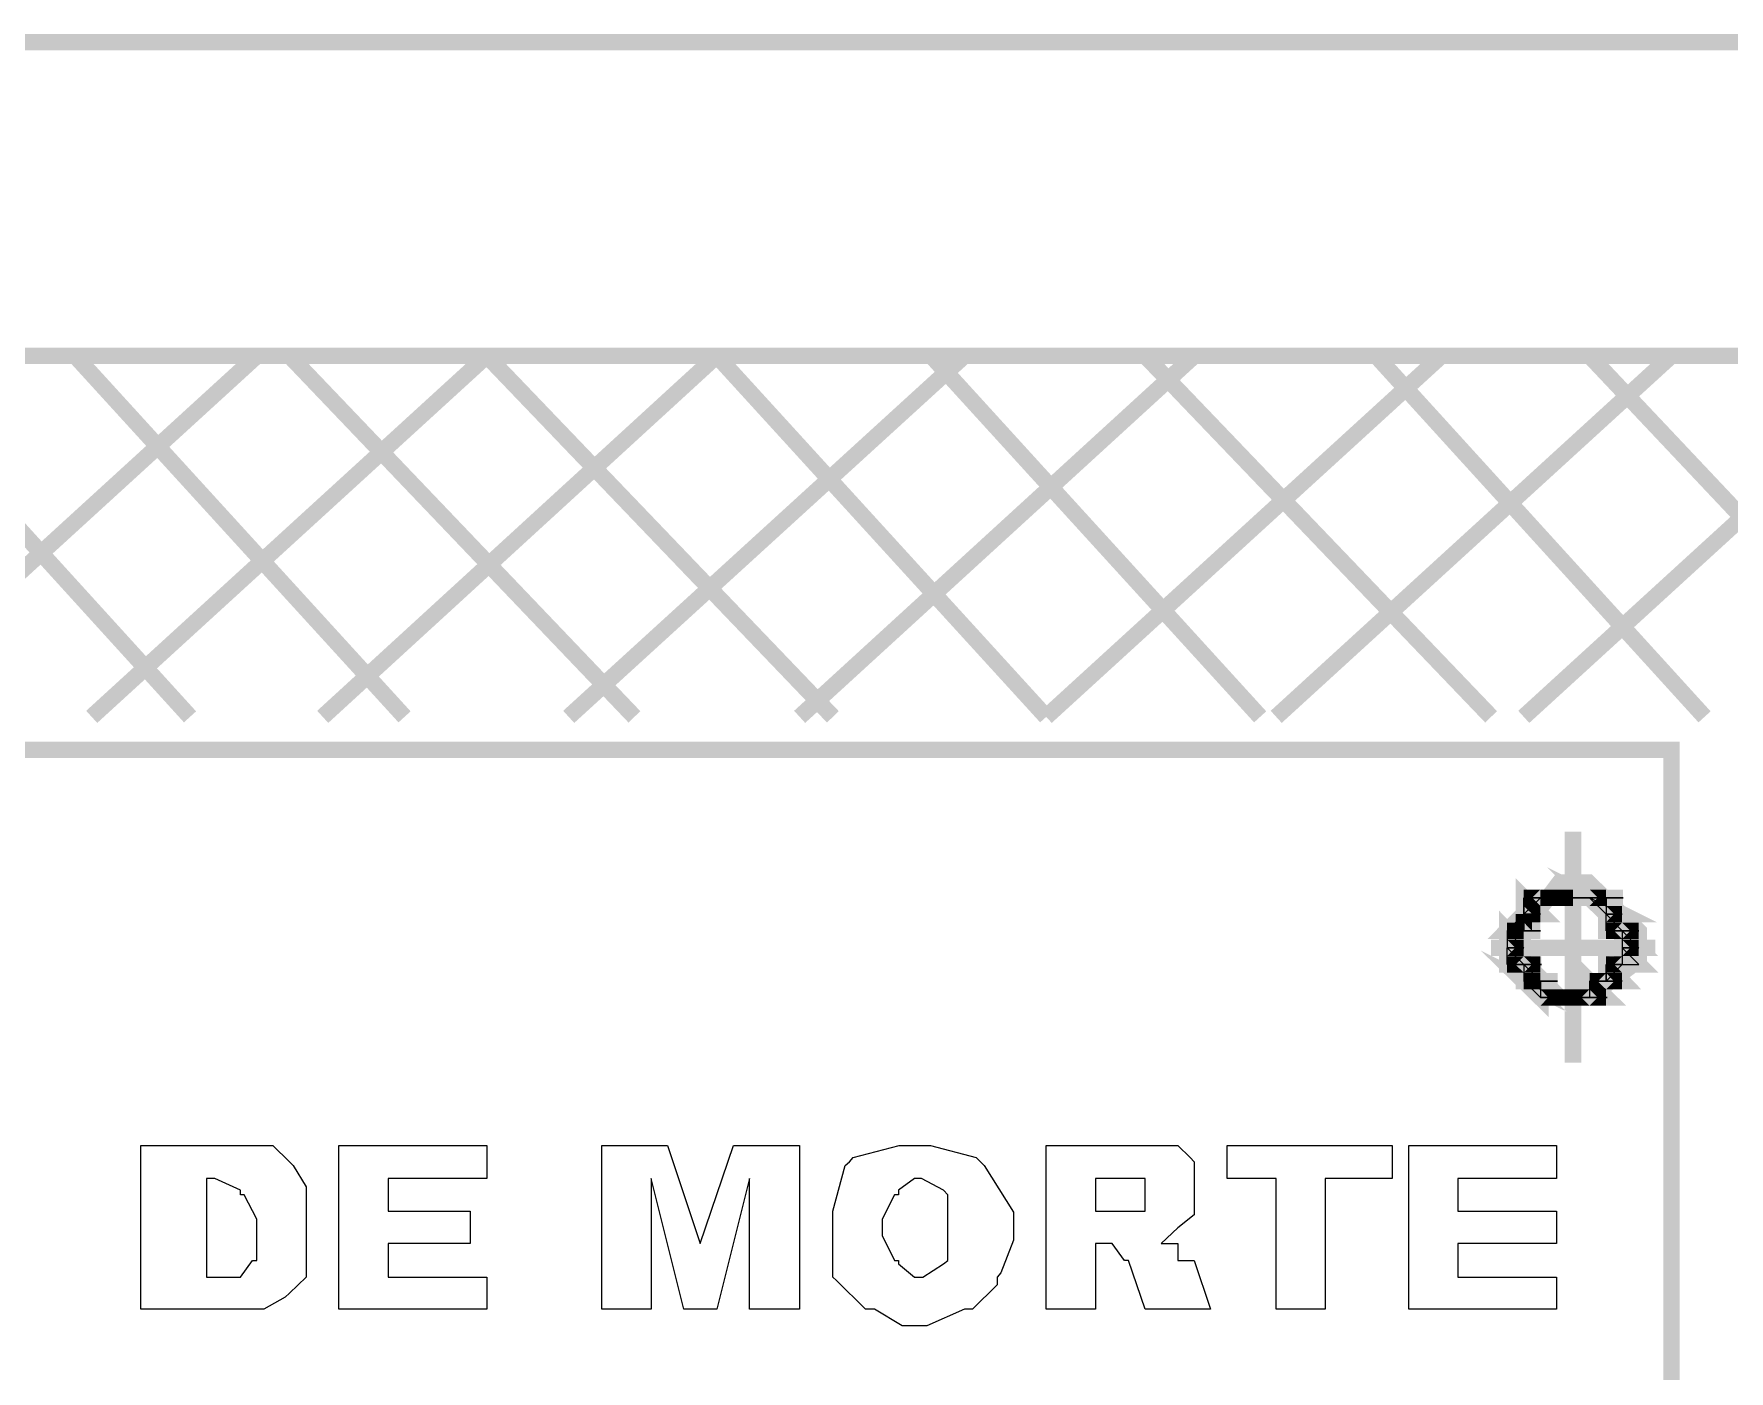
# Model space of a CAD drawing. Header units: metres. Extents: x 3290 to 4536, y 1562 to 1983.
# Drawn here: x 4030.163 to 4032.529, y 1703.191 to 1705.056 of the extents above; entities that cross this region are included whole.
import ezdxf

# ---------------------------------------------------------------- set-up
doc = ezdxf.new("R2010")
doc.units = ezdxf.units.M
doc.layers.add('C00-00-00-BLACK', color=7, linetype='Continuous')
doc.layers.add('CFF-00-00', color=1, linetype='Continuous')

msp = doc.modelspace()

# ---------------------------------------------------------------- linework, layer by layer
at = {"layer": 'C00-00-00-BLACK', "const_width": 0.0229}
for points in [[(4034.9055, 1705.045), (4025.9029, 1705.045)], [(4034.4705, 1704.6074), (4026.3387, 1704.6074)], [(4029.9225, 1704.1037), (4030.474, 1704.6074)], [(4030.3806, 1704.1037), (4029.9225, 1704.6074)], [(4030.68, 1704.1037), (4030.2202, 1704.6074)], [(4030.2434, 1704.1037), (4030.7948, 1704.6074)], [(4031.0008, 1704.1037), (4030.5195, 1704.6074)], [(4030.5658, 1704.1037), (4031.1158, 1704.6074)], [(4031.2778, 1704.1037), (4030.7948, 1704.6074)], [(4030.9091, 1704.1037), (4031.4614, 1704.6074)], [(4031.5755, 1704.1037), (4031.1158, 1704.6074)], [(4031.2314, 1704.1037), (4031.7822, 1704.6074)], [(4031.8741, 1704.1037), (4031.415, 1704.6074)], [(4031.5755, 1704.1037), (4032.1271, 1704.6074)], [(4032.1964, 1704.1037), (4031.7136, 1704.6074)], [(4031.8965, 1704.1037), (4032.448, 1704.6074)], [(4032.4943, 1704.1037), (4032.0359, 1704.6074)], [(4032.242, 1704.1037), (4032.7934, 1704.6074)], [(4033.069, 1703.8286), (4032.3338, 1704.6074)], [(4032.3107, 1703.9434), (4032.3107, 1703.6212)], [(4032.1964, 1703.7815), (4032.4255, 1703.7815)]]:
    msp.add_lwpolyline(points, dxfattribs=at)
for points in [[(4028.5433, 1701.1652), (4032.448, 1701.1652), (4032.448, 1704.0577), (4028.5433, 1704.0577), (4028.5433, 1701.1652)], [(4032.3569, 1703.8286), (4032.3792, 1703.8286), (4032.3338, 1703.8514), (4032.3569, 1703.8286)], [(4032.4024, 1703.7815), (4032.4024, 1703.8048), (4032.3322, 1703.8725), (4032.3091, 1703.8725), (4032.2919, 1703.8725), (4032.2405, 1703.8048), (4032.2405, 1703.7815), (4032.2405, 1703.7642), (4032.2919, 1703.7122), (4032.3091, 1703.7122), (4032.3322, 1703.7122), (4032.4024, 1703.7642), (4032.4024, 1703.7815)], [(4032.4024, 1703.7815), (4032.4024, 1703.8048), (4032.3322, 1703.8725), (4032.3091, 1703.8725), (4032.2919, 1703.8725), (4032.2405, 1703.8048), (4032.2405, 1703.7815), (4032.2405, 1703.7642), (4032.2919, 1703.7122), (4032.3091, 1703.7122), (4032.3322, 1703.7122), (4032.4024, 1703.7642), (4032.4024, 1703.7815)], [(4032.4024, 1703.7815), (4032.4024, 1703.8048), (4032.3322, 1703.8725), (4032.3091, 1703.8725), (4032.2919, 1703.8725), (4032.2405, 1703.8048), (4032.2405, 1703.7815), (4032.2405, 1703.7642), (4032.2919, 1703.7122), (4032.3091, 1703.7122), (4032.3322, 1703.7122), (4032.4024, 1703.7642), (4032.4024, 1703.7815)], [(4032.242, 1703.8286), (4032.2652, 1703.8286), (4032.242, 1703.8514), (4032.242, 1703.8286)], [(4032.2652, 1703.8514), (4032.242, 1703.8514), (4032.2652, 1703.8514), (4032.2652, 1703.8514)], [(4032.242, 1703.8514), (4032.2652, 1703.8514), (4032.2875, 1703.8514), (4032.242, 1703.8514)], [(4032.2652, 1703.8514), (4032.2875, 1703.8514), (4032.242, 1703.8514), (4032.2652, 1703.8514)], [(4032.242, 1703.8286), (4032.242, 1703.8514), (4032.2652, 1703.8514), (4032.242, 1703.8286)], [(4032.2875, 1703.8514), (4032.2652, 1703.8514), (4032.2875, 1703.8514), (4032.2875, 1703.8514)], [(4032.2652, 1703.8514), (4032.2652, 1703.8514)], [(4032.2652, 1703.8514), (4032.2875, 1703.8514), (4032.3107, 1703.8514), (4032.2652, 1703.8514)], [(4032.2652, 1703.8514), (4032.2875, 1703.8514), (4032.2875, 1703.8514), (4032.2652, 1703.8514)], [(4032.2652, 1703.8514), (4032.2875, 1703.8514), (4032.2875, 1703.8514), (4032.2652, 1703.8514)], [(4032.2652, 1703.8514), (4032.2875, 1703.8514), (4032.2875, 1703.8514), (4032.2652, 1703.8514)], [(4032.2875, 1703.8514), (4032.3107, 1703.8514), (4032.3107, 1703.8514), (4032.2875, 1703.8514)], [(4032.2875, 1703.8514), (4032.3107, 1703.8514), (4032.3107, 1703.8514), (4032.2875, 1703.8514)], [(4032.2875, 1703.8514), (4032.3107, 1703.8514), (4032.3107, 1703.8514), (4032.2875, 1703.8514)], [(4032.2875, 1703.8514), (4032.3107, 1703.8514), (4032.3107, 1703.8514), (4032.2875, 1703.8514)], [(4032.2875, 1703.8514), (4032.3107, 1703.8514), (4032.3338, 1703.8514), (4032.2875, 1703.8514)], [(4032.3107, 1703.8514), (4032.3338, 1703.8514), (4032.2875, 1703.8514), (4032.3107, 1703.8514)], [(4032.3107, 1703.8514), (4032.2875, 1703.8514), (4032.3107, 1703.8514)], [(4032.2875, 1703.8514), (4032.3107, 1703.8514), (4032.3338, 1703.8514), (4032.2875, 1703.8514)], [(4032.3107, 1703.8514), (4032.3338, 1703.8514), (4032.2875, 1703.8514), (4032.3107, 1703.8514)], [(4032.2875, 1703.8514), (4032.2875, 1703.8514)], [(4032.3107, 1703.8514), (4032.3353, 1703.8514), (4032.3584, 1703.8514), (4032.3107, 1703.8514)], [(4032.3353, 1703.8514), (4032.3584, 1703.8514), (4032.3107, 1703.8514), (4032.3353, 1703.8514)], [(4032.3107, 1703.8514), (4032.3353, 1703.8514), (4032.3584, 1703.8514), (4032.3107, 1703.8514)], [(4032.3353, 1703.8514), (4032.3584, 1703.8514), (4032.3107, 1703.8514), (4032.3353, 1703.8514)], [(4032.3569, 1703.8286), (4032.3338, 1703.8514), (4032.3569, 1703.8514), (4032.3569, 1703.8286)], [(4032.3338, 1703.8514), (4032.3569, 1703.8514), (4032.3569, 1703.8514), (4032.3338, 1703.8514)], [(4032.3338, 1703.8514), (4032.3569, 1703.8514), (4032.3569, 1703.8514), (4032.3338, 1703.8514)], [(4032.3338, 1703.8514), (4032.3569, 1703.8514), (4032.3569, 1703.8514), (4032.3338, 1703.8514)], [(4032.3338, 1703.8514), (4032.3569, 1703.8514), (4032.3569, 1703.8514), (4032.3338, 1703.8514)], [(4032.3338, 1703.8514), (4032.3584, 1703.8514), (4032.3807, 1703.8514), (4032.3338, 1703.8514)], [(4032.3584, 1703.8514), (4032.3807, 1703.8514), (4032.3338, 1703.8514), (4032.3584, 1703.8514)], [(4032.242, 1703.8286), (4032.242, 1703.8053), (4032.2188, 1703.8053), (4032.242, 1703.8286)], [(4032.242, 1703.8286), (4032.2652, 1703.8286), (4032.2652, 1703.8286), (4032.242, 1703.8286)], [(4032.242, 1703.8286), (4032.2652, 1703.8286), (4032.2652, 1703.8286), (4032.242, 1703.8286)], [(4032.242, 1703.8286), (4032.2652, 1703.8286), (4032.2652, 1703.8286), (4032.242, 1703.8286)], [(4032.242, 1703.8286), (4032.2652, 1703.8286), (4032.2652, 1703.8286), (4032.242, 1703.8286)], [(4032.242, 1703.8286), (4032.2652, 1703.8286), (4032.2652, 1703.8286), (4032.242, 1703.8286)], [(4032.242, 1703.8286), (4032.2652, 1703.8286), (4032.2652, 1703.8286), (4032.242, 1703.8286)], [(4032.242, 1703.8053), (4032.242, 1703.8286), (4032.242, 1703.8053)], [(4032.3569, 1703.8286), (4032.3792, 1703.8053), (4032.3569, 1703.8053), (4032.3569, 1703.8286)], [(4032.3569, 1703.8286), (4032.3792, 1703.8286), (4032.3792, 1703.8286), (4032.3569, 1703.8286)], [(4032.3569, 1703.8286), (4032.3792, 1703.8286), (4032.3792, 1703.8286), (4032.3569, 1703.8286)], [(4032.3569, 1703.8286), (4032.3792, 1703.8286), (4032.3792, 1703.8286), (4032.3569, 1703.8286)], [(4032.3569, 1703.8286), (4032.3792, 1703.8286), (4032.3792, 1703.8286), (4032.3569, 1703.8286)], [(4032.3569, 1703.8286), (4032.3792, 1703.8286), (4032.3792, 1703.8286), (4032.3569, 1703.8286)], [(4032.3569, 1703.8286), (4032.3792, 1703.8286), (4032.3792, 1703.8286), (4032.3569, 1703.8286)], [(4032.3792, 1703.8053), (4032.3569, 1703.8286), (4032.3792, 1703.8053)], [(4032.2188, 1703.8053), (4032.2188, 1703.7815), (4032.242, 1703.7815), (4032.2188, 1703.8053)], [(4032.2188, 1703.7815), (4032.242, 1703.7815), (4032.2188, 1703.8053), (4032.2188, 1703.7815)], [(4032.242, 1703.8053), (4032.2188, 1703.8053), (4032.242, 1703.8053)], [(4032.2188, 1703.8053), (4032.242, 1703.8053), (4032.2652, 1703.8053), (4032.2188, 1703.8053)], [(4032.2188, 1703.8053), (4032.2188, 1703.8053)], [(4032.2188, 1703.8053), (4032.242, 1703.8053), (4032.2652, 1703.8053), (4032.2188, 1703.8053)], [(4032.2188, 1703.8053), (4032.242, 1703.8053), (4032.242, 1703.8053), (4032.2188, 1703.8053)], [(4032.2188, 1703.8053), (4032.242, 1703.8053), (4032.242, 1703.8053), (4032.2188, 1703.8053)], [(4032.3792, 1703.8053), (4032.3569, 1703.8053), (4032.3792, 1703.8053)], [(4032.3569, 1703.8053), (4032.3792, 1703.8053), (4032.4024, 1703.8053), (4032.3569, 1703.8053)], [(4032.3792, 1703.8053), (4032.3792, 1703.7815), (4032.4024, 1703.7815), (4032.3792, 1703.8053)], [(4032.3792, 1703.7815), (4032.4024, 1703.7815), (4032.3792, 1703.8053), (4032.3792, 1703.7815)], [(4032.3792, 1703.8053), (4032.4024, 1703.8053), (4032.4024, 1703.8053), (4032.3792, 1703.8053)], [(4032.3792, 1703.8053), (4032.4024, 1703.8053), (4032.4024, 1703.8053), (4032.3792, 1703.8053)], [(4032.3792, 1703.8053), (4032.4024, 1703.8053), (4032.4024, 1703.8053), (4032.3792, 1703.8053)], [(4032.3792, 1703.8053), (4032.4024, 1703.8053), (4032.4024, 1703.8053), (4032.3792, 1703.8053)], [(4032.2188, 1703.7815), (4032.242, 1703.7582), (4032.2188, 1703.7582), (4032.2188, 1703.7815)], [(4032.2188, 1703.7815), (4032.242, 1703.7815), (4032.242, 1703.7815), (4032.2188, 1703.7815)], [(4032.2188, 1703.7815), (4032.242, 1703.7815), (4032.242, 1703.7815), (4032.2188, 1703.7815)], [(4032.242, 1703.7582), (4032.2188, 1703.7815), (4032.242, 1703.7582)], [(4032.3792, 1703.7815), (4032.3792, 1703.7582), (4032.4024, 1703.7582), (4032.3792, 1703.7815)], [(4032.3792, 1703.7582), (4032.4024, 1703.7582), (4032.3792, 1703.7815), (4032.3792, 1703.7582)], [(4032.3792, 1703.7815), (4032.4024, 1703.7815), (4032.4024, 1703.7815), (4032.3792, 1703.7815)], [(4032.3792, 1703.7815), (4032.4024, 1703.7815), (4032.4024, 1703.7815), (4032.3792, 1703.7815)], [(4032.3792, 1703.7815), (4032.4024, 1703.7815), (4032.4024, 1703.7815), (4032.3792, 1703.7815)], [(4032.3792, 1703.7815), (4032.4024, 1703.7815), (4032.4024, 1703.7815), (4032.3792, 1703.7815)], [(4032.2652, 1703.7122), (4032.2875, 1703.7122), (4032.242, 1703.7349), (4032.2652, 1703.7122)], [(4032.242, 1703.7582), (4032.2188, 1703.7582), (4032.242, 1703.7582)], [(4032.2188, 1703.7582), (4032.242, 1703.7582), (4032.2652, 1703.7582), (4032.2188, 1703.7582)], [(4032.2188, 1703.7582), (4032.2434, 1703.7582), (4032.2665, 1703.7582), (4032.2188, 1703.7582)], [(4032.2434, 1703.7582), (4032.2665, 1703.7582), (4032.2188, 1703.7582), (4032.2434, 1703.7582)], [(4032.242, 1703.7582), (4032.242, 1703.7349), (4032.2652, 1703.7349), (4032.242, 1703.7582)], [(4032.242, 1703.7349), (4032.2652, 1703.7349), (4032.242, 1703.7582), (4032.242, 1703.7349)], [(4032.242, 1703.7582), (4032.2652, 1703.7582), (4032.2652, 1703.7582), (4032.242, 1703.7582)], [(4032.242, 1703.7582), (4032.2652, 1703.7582), (4032.2652, 1703.7582), (4032.242, 1703.7582)], [(4032.3569, 1703.7349), (4032.3792, 1703.7349), (4032.3569, 1703.7582), (4032.3569, 1703.7349)], [(4032.3792, 1703.7582), (4032.3569, 1703.7582), (4032.3792, 1703.7582), (4032.3792, 1703.7582)], [(4032.3569, 1703.7349), (4032.3569, 1703.7582), (4032.3792, 1703.7582), (4032.3569, 1703.7349)], [(4032.3792, 1703.7582), (4032.3792, 1703.7582)], [(4032.2652, 1703.7122), (4032.242, 1703.7349), (4032.2652, 1703.7349), (4032.2652, 1703.7122)], [(4032.242, 1703.7349), (4032.2652, 1703.7349), (4032.2652, 1703.7349), (4032.242, 1703.7349)], [(4032.242, 1703.7349), (4032.2652, 1703.7349), (4032.2652, 1703.7349), (4032.242, 1703.7349)], [(4032.242, 1703.7349), (4032.2652, 1703.7349), (4032.2891, 1703.7349), (4032.242, 1703.7349)], [(4032.2652, 1703.7349), (4032.2891, 1703.7349), (4032.242, 1703.7349), (4032.2652, 1703.7349)], [(4032.2652, 1703.7349), (4032.242, 1703.7349), (4032.2652, 1703.7349)], [(4032.242, 1703.7349), (4032.2652, 1703.7349), (4032.2891, 1703.7349), (4032.242, 1703.7349)], [(4032.3338, 1703.7349), (4032.3338, 1703.7122), (4032.3569, 1703.7122), (4032.3338, 1703.7349)], [(4032.3338, 1703.7122), (4032.3569, 1703.7122), (4032.3338, 1703.7349), (4032.3338, 1703.7122)], [(4032.3569, 1703.7349), (4032.3338, 1703.7349), (4032.3569, 1703.7349), (4032.3569, 1703.7349)], [(4032.3338, 1703.7349), (4032.3338, 1703.7349)], [(4032.3338, 1703.7349), (4032.3569, 1703.7349), (4032.3792, 1703.7349), (4032.3338, 1703.7349)], [(4032.3569, 1703.7349), (4032.3792, 1703.7349), (4032.3792, 1703.7349), (4032.3569, 1703.7349)], [(4032.3569, 1703.7349), (4032.3792, 1703.7349), (4032.3792, 1703.7349), (4032.3569, 1703.7349)], [(4032.3569, 1703.7349), (4032.3792, 1703.7349), (4032.3792, 1703.7349), (4032.3569, 1703.7349)], [(4032.3569, 1703.7349), (4032.3792, 1703.7349), (4032.3792, 1703.7349), (4032.3569, 1703.7349)], [(4032.3569, 1703.7349), (4032.3792, 1703.7349), (4032.3792, 1703.7349), (4032.3569, 1703.7349)], [(4032.3569, 1703.7349), (4032.3792, 1703.7349), (4032.3792, 1703.7349), (4032.3569, 1703.7349)], [(4032.3569, 1703.7349), (4032.3569, 1703.7349)], [(4032.2652, 1703.7122), (4032.2875, 1703.7122), (4032.2875, 1703.7122), (4032.2652, 1703.7122)], [(4032.2652, 1703.7122), (4032.2875, 1703.7122), (4032.2875, 1703.7122), (4032.2652, 1703.7122)], [(4032.2652, 1703.7122), (4032.2891, 1703.7122), (4032.3122, 1703.7122), (4032.2652, 1703.7122)], [(4032.2891, 1703.7122), (4032.3122, 1703.7122), (4032.2652, 1703.7122), (4032.2891, 1703.7122)], [(4032.2652, 1703.7122), (4032.2891, 1703.7122), (4032.3122, 1703.7122), (4032.2652, 1703.7122)], [(4032.2891, 1703.7122), (4032.3122, 1703.7122), (4032.2652, 1703.7122), (4032.2891, 1703.7122)], [(4032.2875, 1703.7122), (4032.3107, 1703.7122), (4032.3107, 1703.7122), (4032.2875, 1703.7122)], [(4032.2875, 1703.7122), (4032.3107, 1703.7122), (4032.3107, 1703.7122), (4032.2875, 1703.7122)], [(4032.2875, 1703.7122), (4032.3107, 1703.7122), (4032.3338, 1703.7122), (4032.2875, 1703.7122)], [(4032.3107, 1703.7122), (4032.3338, 1703.7122), (4032.2875, 1703.7122), (4032.3107, 1703.7122)], [(4032.3107, 1703.7122), (4032.2875, 1703.7122), (4032.3107, 1703.7122)], [(4032.2875, 1703.7122), (4032.3107, 1703.7122), (4032.3338, 1703.7122), (4032.2875, 1703.7122)], [(4032.3107, 1703.7122), (4032.3338, 1703.7122), (4032.2875, 1703.7122), (4032.3107, 1703.7122)], [(4032.3107, 1703.7122), (4032.2875, 1703.7122), (4032.3107, 1703.7122)], [(4032.2875, 1703.7122), (4032.3107, 1703.7122), (4032.3338, 1703.7122), (4032.2875, 1703.7122)], [(4032.3338, 1703.7122), (4032.3107, 1703.7122), (4032.3338, 1703.7122), (4032.3338, 1703.7122)], [(4032.3107, 1703.7122), (4032.3353, 1703.7122), (4032.3584, 1703.7122), (4032.3107, 1703.7122)], [(4032.3353, 1703.7122), (4032.3584, 1703.7122), (4032.3107, 1703.7122), (4032.3353, 1703.7122)], [(4032.3107, 1703.7122), (4032.3107, 1703.7122)], [(4032.3107, 1703.7122), (4032.3338, 1703.7122), (4032.3569, 1703.7122), (4032.3107, 1703.7122)], [(4032.3338, 1703.7122), (4032.3569, 1703.7122), (4032.3569, 1703.7122), (4032.3338, 1703.7122)], [(4032.3338, 1703.7122), (4032.3569, 1703.7122), (4032.3569, 1703.7122), (4032.3338, 1703.7122)], [(4032.3338, 1703.7122), (4032.3338, 1703.7122)]]:
    msp.add_lwpolyline(points, close=True, dxfattribs=at)
at = {"layer": 'C00-00-00-BLACK'}
for points in [[(4032.2652, 1703.8514), (4032.242, 1703.8514), (4032.2652, 1703.8514), (4032.2652, 1703.8514)], [(4032.242, 1703.8514), (4032.2652, 1703.8514), (4032.2875, 1703.8514), (4032.242, 1703.8514)], [(4032.2652, 1703.8514), (4032.2875, 1703.8514), (4032.242, 1703.8514), (4032.2652, 1703.8514)], [(4032.242, 1703.8286), (4032.2652, 1703.8286), (4032.242, 1703.8514), (4032.242, 1703.8286)], [(4032.242, 1703.8286), (4032.242, 1703.8514), (4032.2652, 1703.8514), (4032.242, 1703.8286)], [(4032.2875, 1703.8514), (4032.2652, 1703.8514), (4032.2875, 1703.8514), (4032.2875, 1703.8514)], [(4032.2652, 1703.8514), (4032.2875, 1703.8514), (4032.3107, 1703.8514), (4032.2652, 1703.8514)], [(4032.2652, 1703.8514), (4032.2875, 1703.8514), (4032.2875, 1703.8514), (4032.2652, 1703.8514)], [(4032.2652, 1703.8514), (4032.2875, 1703.8514), (4032.2875, 1703.8514), (4032.2652, 1703.8514)], [(4032.2652, 1703.8514), (4032.2875, 1703.8514), (4032.2875, 1703.8514), (4032.2652, 1703.8514)], [(4032.2875, 1703.8514), (4032.3107, 1703.8514), (4032.3107, 1703.8514), (4032.2875, 1703.8514)], [(4032.2875, 1703.8514), (4032.3107, 1703.8514), (4032.3107, 1703.8514), (4032.2875, 1703.8514)], [(4032.2875, 1703.8514), (4032.3107, 1703.8514), (4032.3107, 1703.8514), (4032.2875, 1703.8514)], [(4032.2875, 1703.8514), (4032.3107, 1703.8514), (4032.3107, 1703.8514), (4032.2875, 1703.8514)], [(4032.2875, 1703.8514), (4032.3107, 1703.8514), (4032.3338, 1703.8514), (4032.2875, 1703.8514)], [(4032.3107, 1703.8514), (4032.3338, 1703.8514), (4032.2875, 1703.8514), (4032.3107, 1703.8514)], [(4032.3107, 1703.8514), (4032.2875, 1703.8514), (4032.3107, 1703.8514)], [(4032.2875, 1703.8514), (4032.3107, 1703.8514), (4032.3338, 1703.8514), (4032.2875, 1703.8514)], [(4032.3107, 1703.8514), (4032.3338, 1703.8514), (4032.2875, 1703.8514), (4032.3107, 1703.8514)], [(4032.3107, 1703.8514), (4032.3353, 1703.8514), (4032.3584, 1703.8514), (4032.3107, 1703.8514)], [(4032.3353, 1703.8514), (4032.3584, 1703.8514), (4032.3107, 1703.8514), (4032.3353, 1703.8514)], [(4032.3107, 1703.8514), (4032.3353, 1703.8514), (4032.3584, 1703.8514), (4032.3107, 1703.8514)], [(4032.3353, 1703.8514), (4032.3584, 1703.8514), (4032.3107, 1703.8514), (4032.3353, 1703.8514)], [(4032.3338, 1703.8514), (4032.3569, 1703.8514), (4032.3569, 1703.8514), (4032.3338, 1703.8514)], [(4032.3338, 1703.8514), (4032.3569, 1703.8514), (4032.3569, 1703.8514), (4032.3338, 1703.8514)], [(4032.3338, 1703.8514), (4032.3569, 1703.8514), (4032.3569, 1703.8514), (4032.3338, 1703.8514)], [(4032.3338, 1703.8514), (4032.3569, 1703.8514), (4032.3569, 1703.8514), (4032.3338, 1703.8514)], [(4032.3338, 1703.8514), (4032.3584, 1703.8514), (4032.3807, 1703.8514), (4032.3338, 1703.8514)], [(4032.3584, 1703.8514), (4032.3807, 1703.8514), (4032.3338, 1703.8514), (4032.3584, 1703.8514)], [(4032.3569, 1703.8286), (4032.3792, 1703.8286), (4032.3338, 1703.8514), (4032.3569, 1703.8286)], [(4032.3569, 1703.8286), (4032.3338, 1703.8514), (4032.3569, 1703.8514), (4032.3569, 1703.8286)], [(4032.242, 1703.8286), (4032.242, 1703.8053), (4032.2188, 1703.8053), (4032.242, 1703.8286)], [(4032.242, 1703.8286), (4032.2652, 1703.8286), (4032.2652, 1703.8286), (4032.242, 1703.8286)], [(4032.242, 1703.8286), (4032.2652, 1703.8286), (4032.2652, 1703.8286), (4032.242, 1703.8286)], [(4032.242, 1703.8286), (4032.2652, 1703.8286), (4032.2652, 1703.8286), (4032.242, 1703.8286)], [(4032.242, 1703.8286), (4032.2652, 1703.8286), (4032.2652, 1703.8286), (4032.242, 1703.8286)], [(4032.242, 1703.8286), (4032.2652, 1703.8286), (4032.2652, 1703.8286), (4032.242, 1703.8286)], [(4032.242, 1703.8286), (4032.2652, 1703.8286), (4032.2652, 1703.8286), (4032.242, 1703.8286)], [(4032.242, 1703.8053), (4032.242, 1703.8286), (4032.242, 1703.8053)], [(4032.3569, 1703.8286), (4032.3792, 1703.8286), (4032.3792, 1703.8286), (4032.3569, 1703.8286)], [(4032.3569, 1703.8286), (4032.3792, 1703.8286), (4032.3792, 1703.8286), (4032.3569, 1703.8286)], [(4032.3569, 1703.8286), (4032.3792, 1703.8286), (4032.3792, 1703.8286), (4032.3569, 1703.8286)], [(4032.3569, 1703.8286), (4032.3792, 1703.8286), (4032.3792, 1703.8286), (4032.3569, 1703.8286)], [(4032.3569, 1703.8286), (4032.3792, 1703.8286), (4032.3792, 1703.8286), (4032.3569, 1703.8286)], [(4032.3569, 1703.8286), (4032.3792, 1703.8286), (4032.3792, 1703.8286), (4032.3569, 1703.8286)], [(4032.3792, 1703.8053), (4032.3569, 1703.8286), (4032.3792, 1703.8053)], [(4032.3569, 1703.8286), (4032.3792, 1703.8053), (4032.3569, 1703.8053), (4032.3569, 1703.8286)], [(4032.242, 1703.8053), (4032.2188, 1703.8053), (4032.242, 1703.8053)], [(4032.2188, 1703.8053), (4032.242, 1703.8053), (4032.2652, 1703.8053), (4032.2188, 1703.8053)], [(4032.2188, 1703.8053), (4032.242, 1703.8053), (4032.2652, 1703.8053), (4032.2188, 1703.8053)], [(4032.2188, 1703.8053), (4032.242, 1703.8053), (4032.242, 1703.8053), (4032.2188, 1703.8053)], [(4032.2188, 1703.8053), (4032.242, 1703.8053), (4032.242, 1703.8053), (4032.2188, 1703.8053)], [(4032.2188, 1703.8053), (4032.2188, 1703.7815), (4032.242, 1703.7815), (4032.2188, 1703.8053)], [(4032.2188, 1703.7815), (4032.242, 1703.7815), (4032.2188, 1703.8053), (4032.2188, 1703.7815)], [(4032.3792, 1703.8053), (4032.3569, 1703.8053), (4032.3792, 1703.8053)], [(4032.3569, 1703.8053), (4032.3792, 1703.8053), (4032.4024, 1703.8053), (4032.3569, 1703.8053)], [(4032.3792, 1703.8053), (4032.4024, 1703.8053), (4032.4024, 1703.8053), (4032.3792, 1703.8053)], [(4032.3792, 1703.8053), (4032.4024, 1703.8053), (4032.4024, 1703.8053), (4032.3792, 1703.8053)], [(4032.3792, 1703.8053), (4032.4024, 1703.8053), (4032.4024, 1703.8053), (4032.3792, 1703.8053)], [(4032.3792, 1703.8053), (4032.4024, 1703.8053), (4032.4024, 1703.8053), (4032.3792, 1703.8053)], [(4032.3792, 1703.8053), (4032.3792, 1703.7815), (4032.4024, 1703.7815), (4032.3792, 1703.8053)], [(4032.3792, 1703.7815), (4032.4024, 1703.7815), (4032.3792, 1703.8053), (4032.3792, 1703.7815)], [(4032.2188, 1703.7815), (4032.242, 1703.7815), (4032.242, 1703.7815), (4032.2188, 1703.7815)], [(4032.2188, 1703.7815), (4032.242, 1703.7815), (4032.242, 1703.7815), (4032.2188, 1703.7815)], [(4032.242, 1703.7582), (4032.2188, 1703.7815), (4032.242, 1703.7582)], [(4032.2188, 1703.7815), (4032.242, 1703.7582), (4032.2188, 1703.7582), (4032.2188, 1703.7815)], [(4032.3792, 1703.7815), (4032.4024, 1703.7815), (4032.4024, 1703.7815), (4032.3792, 1703.7815)], [(4032.3792, 1703.7815), (4032.4024, 1703.7815), (4032.4024, 1703.7815), (4032.3792, 1703.7815)], [(4032.3792, 1703.7815), (4032.4024, 1703.7815), (4032.4024, 1703.7815), (4032.3792, 1703.7815)], [(4032.3792, 1703.7815), (4032.4024, 1703.7815), (4032.4024, 1703.7815), (4032.3792, 1703.7815)], [(4032.3792, 1703.7815), (4032.3792, 1703.7582), (4032.4024, 1703.7582), (4032.3792, 1703.7815)], [(4032.3792, 1703.7582), (4032.4024, 1703.7582), (4032.3792, 1703.7815), (4032.3792, 1703.7582)], [(4032.242, 1703.7582), (4032.2188, 1703.7582), (4032.242, 1703.7582)], [(4032.2188, 1703.7582), (4032.242, 1703.7582), (4032.2652, 1703.7582), (4032.2188, 1703.7582)], [(4032.2188, 1703.7582), (4032.2434, 1703.7582), (4032.2665, 1703.7582), (4032.2188, 1703.7582)], [(4032.2434, 1703.7582), (4032.2665, 1703.7582), (4032.2188, 1703.7582), (4032.2434, 1703.7582)], [(4032.242, 1703.7582), (4032.2652, 1703.7582), (4032.2652, 1703.7582), (4032.242, 1703.7582)], [(4032.242, 1703.7582), (4032.2652, 1703.7582), (4032.2652, 1703.7582), (4032.242, 1703.7582)], [(4032.242, 1703.7582), (4032.242, 1703.7349), (4032.2652, 1703.7349), (4032.242, 1703.7582)], [(4032.242, 1703.7349), (4032.2652, 1703.7349), (4032.242, 1703.7582), (4032.242, 1703.7349)], [(4032.3792, 1703.7582), (4032.3569, 1703.7582), (4032.3792, 1703.7582), (4032.3792, 1703.7582)], [(4032.3569, 1703.7349), (4032.3792, 1703.7349), (4032.3569, 1703.7582), (4032.3569, 1703.7349)], [(4032.3569, 1703.7349), (4032.3569, 1703.7582), (4032.3792, 1703.7582), (4032.3569, 1703.7349)], [(4032.242, 1703.7349), (4032.2652, 1703.7349), (4032.2652, 1703.7349), (4032.242, 1703.7349)], [(4032.242, 1703.7349), (4032.2652, 1703.7349), (4032.2652, 1703.7349), (4032.242, 1703.7349)], [(4032.242, 1703.7349), (4032.2652, 1703.7349), (4032.2891, 1703.7349), (4032.242, 1703.7349)], [(4032.2652, 1703.7349), (4032.2891, 1703.7349), (4032.242, 1703.7349), (4032.2652, 1703.7349)], [(4032.2652, 1703.7349), (4032.242, 1703.7349), (4032.2652, 1703.7349)], [(4032.242, 1703.7349), (4032.2652, 1703.7349), (4032.2891, 1703.7349), (4032.242, 1703.7349)], [(4032.2652, 1703.7122), (4032.2875, 1703.7122), (4032.242, 1703.7349), (4032.2652, 1703.7122)], [(4032.2652, 1703.7122), (4032.242, 1703.7349), (4032.2652, 1703.7349), (4032.2652, 1703.7122)], [(4032.3569, 1703.7349), (4032.3338, 1703.7349), (4032.3569, 1703.7349), (4032.3569, 1703.7349)], [(4032.3338, 1703.7349), (4032.3569, 1703.7349), (4032.3792, 1703.7349), (4032.3338, 1703.7349)], [(4032.3338, 1703.7349), (4032.3338, 1703.7122), (4032.3569, 1703.7122), (4032.3338, 1703.7349)], [(4032.3338, 1703.7122), (4032.3569, 1703.7122), (4032.3338, 1703.7349), (4032.3338, 1703.7122)], [(4032.3569, 1703.7349), (4032.3792, 1703.7349), (4032.3792, 1703.7349), (4032.3569, 1703.7349)], [(4032.3569, 1703.7349), (4032.3792, 1703.7349), (4032.3792, 1703.7349), (4032.3569, 1703.7349)], [(4032.3569, 1703.7349), (4032.3792, 1703.7349), (4032.3792, 1703.7349), (4032.3569, 1703.7349)], [(4032.3569, 1703.7349), (4032.3792, 1703.7349), (4032.3792, 1703.7349), (4032.3569, 1703.7349)], [(4032.3569, 1703.7349), (4032.3792, 1703.7349), (4032.3792, 1703.7349), (4032.3569, 1703.7349)], [(4032.3569, 1703.7349), (4032.3792, 1703.7349), (4032.3792, 1703.7349), (4032.3569, 1703.7349)], [(4032.2652, 1703.7122), (4032.2875, 1703.7122), (4032.2875, 1703.7122), (4032.2652, 1703.7122)], [(4032.2652, 1703.7122), (4032.2875, 1703.7122), (4032.2875, 1703.7122), (4032.2652, 1703.7122)], [(4032.2652, 1703.7122), (4032.2891, 1703.7122), (4032.3122, 1703.7122), (4032.2652, 1703.7122)], [(4032.2891, 1703.7122), (4032.3122, 1703.7122), (4032.2652, 1703.7122), (4032.2891, 1703.7122)], [(4032.2652, 1703.7122), (4032.2891, 1703.7122), (4032.3122, 1703.7122), (4032.2652, 1703.7122)], [(4032.2891, 1703.7122), (4032.3122, 1703.7122), (4032.2652, 1703.7122), (4032.2891, 1703.7122)], [(4032.2875, 1703.7122), (4032.3107, 1703.7122), (4032.3107, 1703.7122), (4032.2875, 1703.7122)], [(4032.2875, 1703.7122), (4032.3107, 1703.7122), (4032.3107, 1703.7122), (4032.2875, 1703.7122)], [(4032.2875, 1703.7122), (4032.3107, 1703.7122), (4032.3338, 1703.7122), (4032.2875, 1703.7122)], [(4032.3107, 1703.7122), (4032.3338, 1703.7122), (4032.2875, 1703.7122), (4032.3107, 1703.7122)], [(4032.3107, 1703.7122), (4032.2875, 1703.7122), (4032.3107, 1703.7122)], [(4032.2875, 1703.7122), (4032.3107, 1703.7122), (4032.3338, 1703.7122), (4032.2875, 1703.7122)], [(4032.3107, 1703.7122), (4032.3338, 1703.7122), (4032.2875, 1703.7122), (4032.3107, 1703.7122)], [(4032.3107, 1703.7122), (4032.2875, 1703.7122), (4032.3107, 1703.7122)], [(4032.2875, 1703.7122), (4032.3107, 1703.7122), (4032.3338, 1703.7122), (4032.2875, 1703.7122)], [(4032.3338, 1703.7122), (4032.3107, 1703.7122), (4032.3338, 1703.7122), (4032.3338, 1703.7122)], [(4032.3107, 1703.7122), (4032.3353, 1703.7122), (4032.3584, 1703.7122), (4032.3107, 1703.7122)], [(4032.3353, 1703.7122), (4032.3584, 1703.7122), (4032.3107, 1703.7122), (4032.3353, 1703.7122)], [(4032.3107, 1703.7122), (4032.3338, 1703.7122), (4032.3569, 1703.7122), (4032.3107, 1703.7122)], [(4032.3338, 1703.7122), (4032.3569, 1703.7122), (4032.3569, 1703.7122), (4032.3338, 1703.7122)], [(4032.3338, 1703.7122), (4032.3569, 1703.7122), (4032.3569, 1703.7122), (4032.3338, 1703.7122)]]:
    msp.add_lwpolyline(points, close=True, dxfattribs=at)
at = {"layer": 'CFF-00-00'}
for points in [[(4030.3121, 1703.5058), (4030.4263, 1703.5058), (4030.4433, 1703.5058), (4030.4829, 1703.5058), (4030.4964, 1703.5058), (4030.4964, 1703.5058), (4030.5195, 1703.4831), (4030.5195, 1703.4831), (4030.5247, 1703.4777), (4030.5427, 1703.4479), (4030.5427, 1703.4371), (4030.5427, 1703.4262), (4030.5427, 1703.4002), (4030.5427, 1703.391), (4030.5427, 1703.3737), (4030.5427, 1703.3358), (4030.5427, 1703.3222), (4030.5427, 1703.3222), (4030.5195, 1703.2995), (4030.5195, 1703.2995), (4030.5136, 1703.2941), (4030.4836, 1703.2773), (4030.474, 1703.2773), (4030.474, 1703.2773), (4030.4381, 1703.2773), (4030.4263, 1703.2773), (4030.3121, 1703.2773), (4030.3121, 1703.5058)], [(4030.5881, 1703.5058), (4030.7948, 1703.5058), (4030.7948, 1703.4598), (4030.6569, 1703.4598), (4030.6569, 1703.4143), (4030.7717, 1703.4143), (4030.7717, 1703.3688), (4030.6569, 1703.3688), (4030.6569, 1703.3222), (4030.7948, 1703.3222), (4030.7948, 1703.2773), (4030.5881, 1703.2773), (4030.5881, 1703.5058)], [(4030.9553, 1703.5058), (4031.0472, 1703.5058), (4031.0927, 1703.3688), (4031.1389, 1703.5058), (4031.2314, 1703.5058), (4031.2314, 1703.2773), (4031.1613, 1703.2773), (4031.1613, 1703.4598), (4031.1158, 1703.2773), (4031.0696, 1703.2773), (4031.0241, 1703.4598), (4031.0241, 1703.2773), (4030.9553, 1703.2773), (4030.9553, 1703.5058)], [(4031.2778, 1703.391), (4031.2778, 1703.4143), (4031.2948, 1703.4777), (4031.3009, 1703.4831), (4031.3061, 1703.4891), (4031.3703, 1703.5058), (4031.3919, 1703.5058), (4031.4142, 1703.5058), (4031.4778, 1703.4891), (4031.4838, 1703.4831), (4031.4889, 1703.4777), (4031.53, 1703.4127), (4031.53, 1703.391), (4031.53, 1703.3737), (4031.5121, 1703.3282), (4031.5069, 1703.3222), (4031.5069, 1703.3114), (4031.4725, 1703.2773), (4031.4614, 1703.2773), (4031.4614, 1703.2773), (4031.4091, 1703.254), (4031.3919, 1703.254), (4031.3747, 1703.254), (4031.3359, 1703.2773), (4031.3233, 1703.2773), (4031.3233, 1703.2773), (4031.283, 1703.3174), (4031.2778, 1703.3222), (4031.2778, 1703.3396), (4031.2778, 1703.3786), (4031.2778, 1703.391)], [(4031.5755, 1703.2773), (4031.5755, 1703.5058), (4031.6905, 1703.5058), (4031.7077, 1703.5058), (4031.7457, 1703.5058), (4031.7591, 1703.5058), (4031.7591, 1703.5058), (4031.7763, 1703.4891), (4031.7822, 1703.4831), (4031.7822, 1703.4831), (4031.7822, 1703.4495), (4031.7822, 1703.4371), (4031.7822, 1703.4371), (4031.7822, 1703.4143), (4031.7822, 1703.4143), (4031.7822, 1703.4089), (4031.7591, 1703.391), (4031.7591, 1703.391), (4031.7591, 1703.391), (4031.736, 1703.3688), (4031.736, 1703.3688), (4031.736, 1703.3688), (4031.7532, 1703.3688), (4031.7591, 1703.3688), (4031.7591, 1703.3688), (4031.7591, 1703.3515), (4031.7591, 1703.3455), (4031.7591, 1703.3455), (4031.7822, 1703.3455), (4031.7822, 1703.3455), (4031.8046, 1703.2773), (4031.7136, 1703.2773), (4031.6905, 1703.3455), (4031.6846, 1703.3455), (4031.6674, 1703.3688), (4031.6674, 1703.3688), (4031.6674, 1703.3688), (4031.6494, 1703.3688), (4031.6443, 1703.3688), (4031.6443, 1703.3688), (4031.6443, 1703.2773), (4031.5755, 1703.2773)], [(4031.8279, 1703.5058), (4032.0585, 1703.5058), (4032.0585, 1703.4598), (4031.965, 1703.4598), (4031.965, 1703.2773), (4031.8965, 1703.2773), (4031.8965, 1703.4598), (4031.8279, 1703.4598), (4031.8279, 1703.5058)], [(4032.0816, 1703.5058), (4032.2875, 1703.5058), (4032.2875, 1703.4598), (4032.1501, 1703.4598), (4032.1501, 1703.4143), (4032.2875, 1703.4143), (4032.2875, 1703.3688), (4032.1501, 1703.3688), (4032.1501, 1703.3222), (4032.2875, 1703.3222), (4032.2875, 1703.2773), (4032.0816, 1703.2773), (4032.0816, 1703.5058)], [(4030.4037, 1703.4598), (4030.4037, 1703.3222), (4030.4037, 1703.3222), (4030.415, 1703.3222), (4030.4509, 1703.3222), (4030.4509, 1703.3222), (4030.4509, 1703.3222), (4030.4679, 1703.3455), (4030.474, 1703.3455), (4030.474, 1703.3455), (4030.474, 1703.3802), (4030.474, 1703.391), (4030.474, 1703.4029), (4030.4561, 1703.4371), (4030.4509, 1703.4371), (4030.4509, 1703.4436), (4030.415, 1703.4598), (4030.4037, 1703.4598), (4030.4037, 1703.4598)], [(4031.3464, 1703.391), (4031.3464, 1703.3802), (4031.3636, 1703.3455), (4031.3695, 1703.3455), (4031.3695, 1703.3407), (4031.3919, 1703.3222), (4031.3919, 1703.3222), (4031.4032, 1703.3222), (4031.4322, 1703.3407), (4031.4381, 1703.3455), (4031.4381, 1703.3455), (4031.4381, 1703.3802), (4031.4381, 1703.391), (4031.4381, 1703.4029), (4031.4381, 1703.4371), (4031.4381, 1703.4371), (4031.4322, 1703.4436), (4031.4016, 1703.4598), (4031.3919, 1703.4598), (4031.3919, 1703.4598), (4031.3695, 1703.4436), (4031.3695, 1703.4371), (4031.3636, 1703.4371), (4031.3464, 1703.4029), (4031.3464, 1703.391)], [(4031.6443, 1703.4143), (4031.6674, 1703.4143), (4031.6674, 1703.4143), (4031.6905, 1703.4143), (4031.6905, 1703.4143), (4031.6905, 1703.4143), (4031.7136, 1703.4143), (4031.7136, 1703.4143), (4031.7136, 1703.4143), (4031.7136, 1703.4371), (4031.7136, 1703.4371), (4031.7136, 1703.4371), (4031.7136, 1703.4598), (4031.7136, 1703.4598), (4031.7016, 1703.4598), (4031.6756, 1703.4598), (4031.6674, 1703.4598), (4031.6443, 1703.4598), (4031.6443, 1703.4143)]]:
    msp.add_lwpolyline(points, close=True, dxfattribs=at)

doc.saveas('drawing.dxf')
